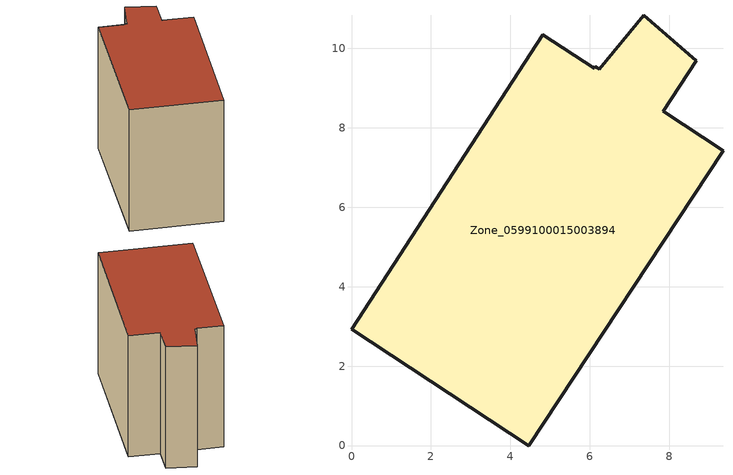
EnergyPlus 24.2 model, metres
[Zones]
Zone_0599100015003894
 floor ground (C_G): 4.46,0 0,2.93 4.81,10.34 6.11,9.5 6.14,9.55 6.23,9.48 7.36,10.83 8.68,9.69 7.85,8.42 9.35,7.42 z0.84
 wall outside (C_F): 0,2.93 4.46,0 9.35,7.42 7.85,8.42 8.68,9.69 7.36,10.83 6.23,9.48 6.14,9.55 6.11,9.5 4.81,10.34 0,2.93 z0.84:8.72
 roof outside (C_R): 7.85,8.42 8.68,9.69 7.36,10.83 6.23,9.48 6.14,9.55 6.11,9.5 4.81,10.34 0,2.93 4.46,0 9.35,7.42 z8.72
[BUILDING]
Pand.0599100015003894: North Axis=0; Terrain=City; Loads Convergence Tolerance Value=0.04; Temperature Convergence Tolerance Value=0.4; Solar Distribution=FullExterior; Maximum Number of Warmup Days=25; Minimum Number of Warmup Days=1
[Site:Location]
Rotterdam.The.Hague.AP_ZH_NLD Design_Conditions: Latitude=51.96; Longitude=4.45; Time Zone=1; Elevation=-4.5
[SITE:GROUNDTEMPERATURE:BUILDINGSURFACE]
18, 18, 18, 18, 18, 18, 18, 18, 18, 18, 18, 18
[MATERIAL] Thermal Absorptance=0.9; Solar Absorptance=0.7; Visible Absorptance=0.7
Name | Roughness | Thickness | Conductivity | Density | Specific Heat
G.TI.1965-1974 | MediumSmooth | 0.15 | 0.882353 | 540 | 1210
F.TI.1965-1974 | Rough | 0.3 | 0.697674 | 1920 | 840
R.TI.1965-1974 | MediumRough | 0.2 | 0.232558 | 1500 | 1000
[CONSTRUCTION]
C_G: G.TI.1965-1974
C_F: F.TI.1965-1974
C_R: R.TI.1965-1974
[ZONE]
Zone_0599100015003894: Type=1; Multiplier=1; Ceiling Height=Autocalculate; Volume=Autocalculate; Floor Area=autocalculate; Part of Total Floor Area=Yes
[ZONEINFILTRATION:DESIGNFLOWRATE]
Infil_Zone_0599100015003894: Zone or ZoneList or Space or SpaceList=Zone_0599100015003894; Schedule=AlwaysOn; Design Flow Rate Calculation Method=Flow/Area; Flow Rate per Floor Area=0.003; Constant Term Coefficient=1; Temperature Term Coefficient=0; Velocity Term Coefficient=0; Velocity Squared Term Coefficient=0
[HVACTEMPLATE:ZONE:IDEALLOADSAIRSYSTEM]
Zone_0599100015003894: Maximum Heating Supply Air Temperature=50; Minimum Cooling Supply Air Temperature=13; Maximum Heating Supply Air Humidity Ratio=0.0156; Minimum Cooling Supply Air Humidity Ratio=0.0077; Heating Limit=NoLimit; Cooling Limit=NoLimit; Dehumidification Control Type=ConstantSensibleHeatRatio; Cooling Sensible Heat Ratio=0.7; Dehumidification Setpoint=60; Humidification Control Type=None; Humidification Setpoint=30; Outdoor Air Method=None; Outdoor Air Flow Rate per Person=0.00944; Outdoor Air Flow Rate per Zone Floor Area=0; Outdoor Air Flow Rate per Zone=0; Demand Controlled Ventilation Type=None; Outdoor Air Economizer Type=NoEconomizer; Heat Recovery Type=None; Sensible Heat Recovery Effectiveness=0.7; Latent Heat Recovery Effectiveness=0.65
[ZONECONTROL:THERMOSTAT]
ThermostatControl_Zone_0599100015003894: Zone or ZoneList=Zone_0599100015003894; Control Type Schedule=DualSetpointControlType; Control 1=Thermostat_Zone_0599100015003894; Temperature Difference Between Cutout And Setpoint=0
[THERMOSTATSETPOINT:DUALSETPOINT]
Thermostat_Zone_0599100015003894: Heating Setpoint Temperature Schedule=HeatingSetpoint_Zone_0599100015003894; Cooling Setpoint Temperature Schedule=CoolingSetpoint_Zone_0599100015003894
[SCHEDULE:COMPACT]
HeatingSetpoint_Zone_0599100015003894: Through: 12/31, For: AllDays, Until: 24:00, 21
CoolingSetpoint_Zone_0599100015003894: Through: 12/31, For: AllDays, Until: 24:00, 24
DualSetpointControlType: Through: 12/31, For: AllDays, Until: 24:00, 4
AlwaysOn: Through: 12/31, For: AllDays, Until: 24:00, 1
